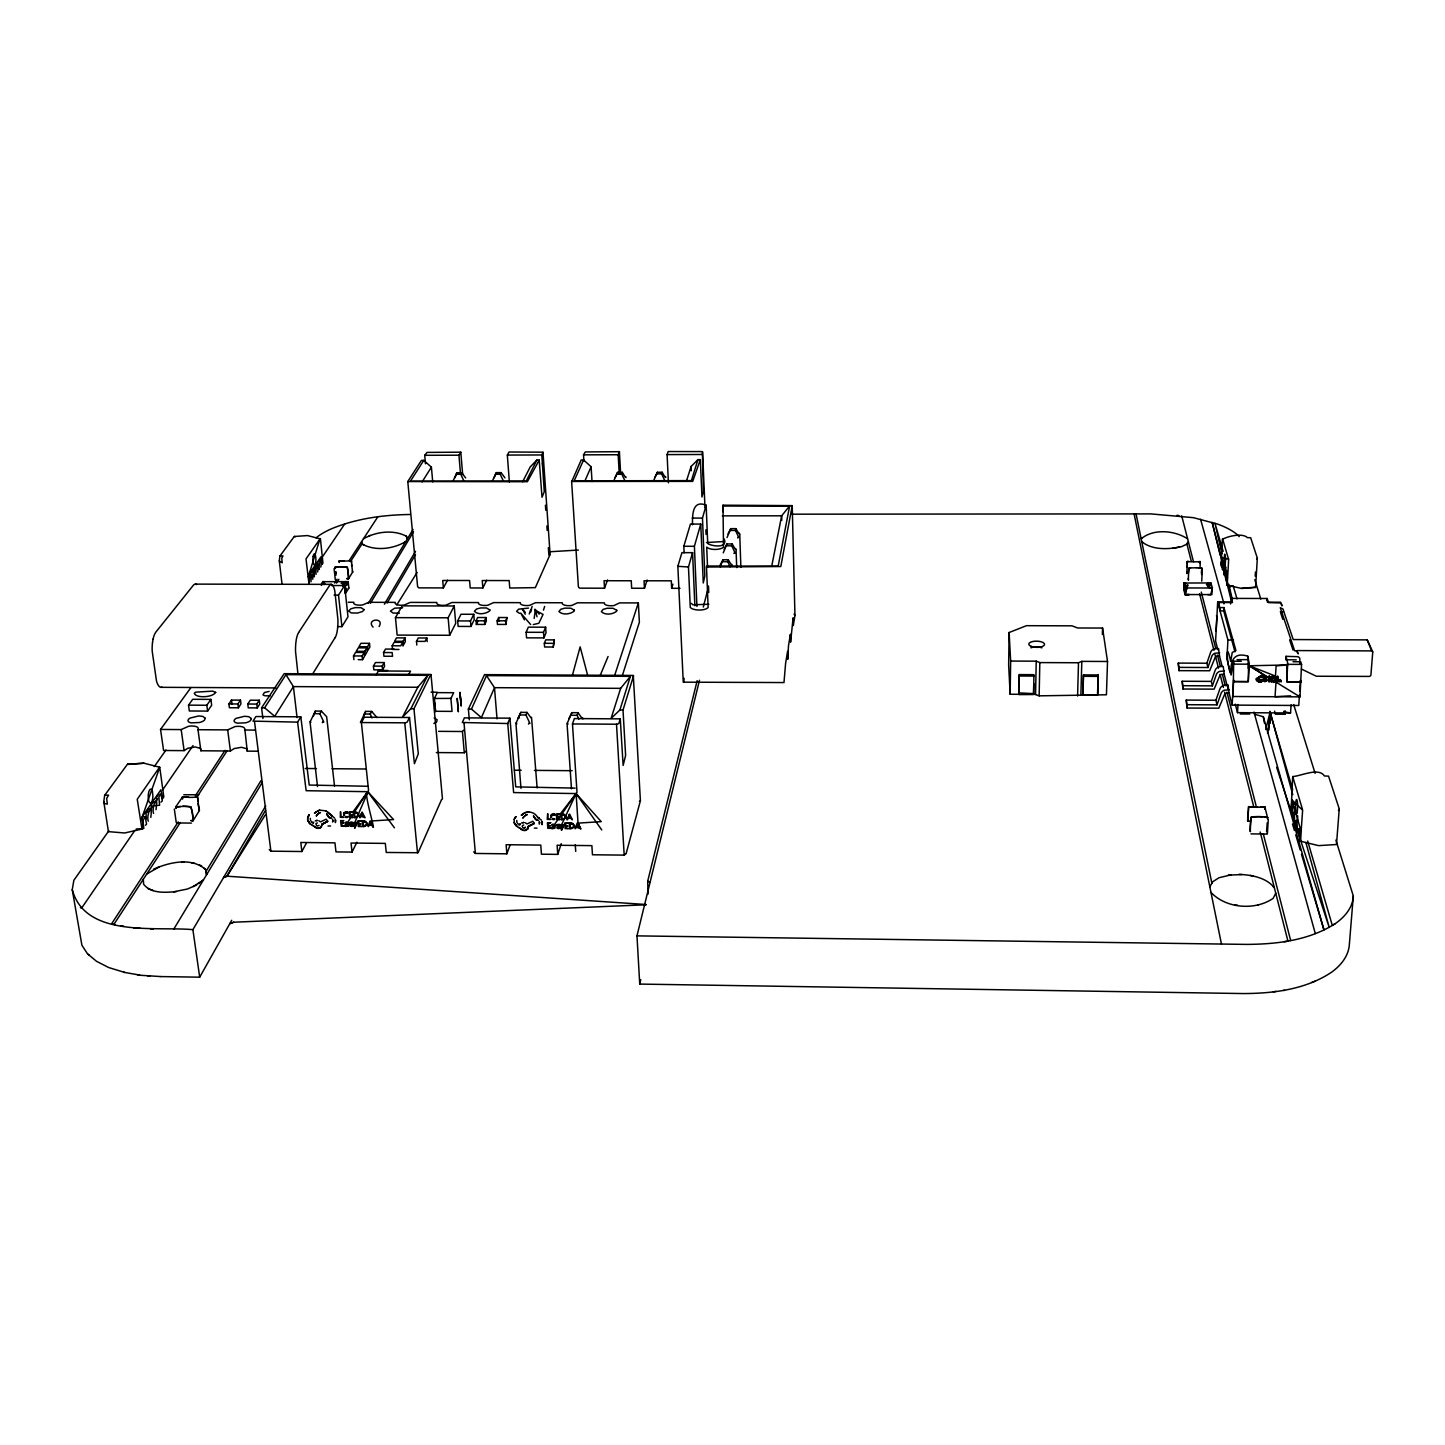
<?xml version="1.0" encoding="UTF-8"?>
<svg xmlns="http://www.w3.org/2000/svg" width="1445" height="1445" viewBox="0 0 1445 1445"><rect width="100%" height="100%" fill="white"/><g stroke="black" fill="none" stroke-linecap="round" stroke-linejoin="round"><path stroke-width="1.5" d="M341.11 583.238L342.953 583.166M342.14 582.678L341.761 583.292M696.923 606.448L694.395 546.282L700.753 524.065L690.439 524.065L683.828 546.282L684.117 552.875M1297.736 815.883L1297.375 821.609M349.564 823.415L350.376 824.391L349.636 823.704M332.856 821.32L332.82 820.218L332.621 822.024M565.085 818.105L565.248 816.172M1033.536 693.961L1039.154 695.84L1106.436 694.774L1107.52 661.485L1102.571 628.051L1077.717 627.979L1071.937 625.83L1026.456 625.685L1009.116 632.513L1008.646 664.953L1010.163 694.25L1018.96 694.304L1019.285 674.598L1033.934 674.67L1033.572 694.539L1018.996 694.593L1019.285 674.598M373.081 627.148C365.531 618.948 384.749 616.889 379.114 626.534M573.484 827.154L573.647 825.221M1010.163 694.25L1010.651 661.069L1009.116 632.513M1190.535 567.831L1188.928 568.21L1188.603 572.961A24.8 2.529 -89.6 0 0 1188.404 578.289L1188.458 580.059M1033.554 694.377L1033.771 683.666M1035.577 694.395L1036.228 661.178L1010.651 661.069M1188.368 579.842L1188.242 578.289M1039.154 695.84L1039.822 662.587L1036.228 661.178M1187.031 565.23L1187.338 561.635M1200.036 563.243L1200.072 561.491L1200.199 563.243A24.204 2.529 -89.5 0 1 1200.072 566.819M1250.503 831.417L1250.304 831.345A31.284 4.01 89.6 0 1 1250.666 822.909L1251.37 817.147A31.989 14.45 4.6 0 1 1260.275 816.768L1262.695 816.877M1264.7 808.893A30.273 3.974 89.7 0 0 1264.754 807.069L1257.836 807.285A30.941 13.565 4.2 0 1 1248.769 806.743L1248.101 813.372A30.219 3.757 89.8 0 1 1247.667 819.315L1247.559 820.904M1241.309 661.25L1233.669 661.232L1233.163 696.508L1299.976 696.869L1301.566 664.411L1300.681 661.774L1293.022 661.738M1234.464 664.122L1248.624 664.176L1248.245 679.909L1248.137 681.552L1233.994 681.48M1187.086 563.424L1187.393 561.455A24.493 8.616 2.1 0 0 1194.6 561.888L1200.163 561.599M1264.899 808.893L1264.827 806.762L1267.5 817.491M1275.917 676.928C1274.111 681.173 1276.965 673.226 1274.58 678.084M347.884 824.68L346.132 824.589L347.83 824.282M1077.591 696.057L1078.494 662.749L1081.817 661.376L1107.52 661.485M1080.896 694.648L1081.817 661.376M1277.651 681.643C1280.649 678.247 1274.905 681.625 1278.771 681.191C1279.511 677.091 1274.364 682.979 1278.717 681.336M1301.566 664.411L1287.351 664.357L1286.827 681.751L1301.006 682.004L1300.5 680.451M1083.479 674.905L1082.973 694.955L1097.676 694.955L1097.857 693.022L1098.182 674.978L1083.479 674.905L1082.865 694.196M1098.182 674.978L1097.514 694.322M1102.372 634.536L1102.571 628.051M1266.868 829.322L1266.705 831.706M1186.959 567L1187.194 565.23M707.526 567.343L706.713 547.113C709.838 550.31 720.405 550.148 723.493 547.167L723.006 505.19L792.221 505.624L794.949 615.516L793.305 625.577L793.106 617.81L790.596 642.158L790.397 634.283L788.482 645.825L787.778 659.317L787.579 651.334L785.61 663.255L783.985 682.564L683.25 682.166L677.849 566.314L681.932 552.658L692.57 552.658L694.864 605.726M1271.654 681.697L1270.516 680.198L1271.329 681.625M349.762 561.021L351.514 560.877L351.876 566.151A23.499 5.943 89.6 0 0 352.49 570.992L352.688 572.328L352.345 570.992M1219.508 656.12L1218.568 648.588L1216.094 648.57A5.437 4.877 -11.6 0 0 1210.675 652.183L1206.864 663.219L1178.271 663.092L1179.048 670.643L1209.646 670.751L1215.317 657.06L1217.015 656.102L1219.508 656.12L1222.036 665.946M1179.048 670.643L1178.271 663.092M1184.087 582.895L1186.255 587.88L1185.442 583.021L1184.087 582.895L1183.762 589.759L1185.117 594.545L1189.289 594.599L1184.954 594.69L1187.808 584.81L1185.117 594.545L1211.867 594.599L1212.21 588.007L1185.424 587.952L1184.25 583.039L1211.054 582.931M1183.943 589.614L1184.25 583.039M563.694 814.113L560.931 813.987L561.292 819.622L566.025 818.105L564.471 814.384M1185.117 594.545L1185.424 587.952M1186.833 573.502L1186.851 571.985A24.186 2.402 -89.6 0 0 1187.122 567M1224.204 674.309L1223.247 666.56L1220.718 666.56A5.527 4.949 -11.3 0 0 1215.209 670.227L1211.307 681.39L1182.209 681.263L1183.003 689.012L1214.143 689.139L1219.941 675.248L1221.675 674.291L1224.204 674.309L1227.365 686.519M1183.003 689.012L1182.209 681.263M1229.063 693.148L1228.069 685.201L1225.505 685.183A5.635 5.021 -11 0 0 1219.887 688.904L1215.895 700.247L1186.273 700.066L1187.122 708.05L1218.821 708.176L1224.728 694.106L1226.498 693.13L1229.063 693.148L1232.151 705.088L1298.748 705.485L1299.47 694.955M1187.122 708.05L1186.273 700.066M556.397 825.51L556.56 826.016M572.094 823.18L569.33 823.054L569.673 828.671L574.424 827.154L572.87 823.433M1201.463 572.78A24.818 2.655 -89.6 0 1 1201.68 569.511L1201.716 567.975L1198.031 567.722M1201.752 581.197L1202.312 569.583M1300.428 841.207L1318.617 845.632L1336.48 844.512L1339.244 808.893L1328.533 776.11L1324.433 775.983C1318.707 767.096 1301.06 776.091 1292.697 776.561L1291.18 809.2L1291.993 799.952L1302.631 810.23L1300.428 841.207L1300.319 828.653L1292.101 800.024M1209.7 587.989L1207.532 586.146L1209.212 586.146L1209.7 587.989L1212.391 587.844L1210.747 594.744L1207.695 594.581M1210.747 585.857L1210.892 583.094L1212.391 587.844M1216.871 617.069L1215.606 641.056L1217.846 649.69M1218.713 605.798L1218.894 602.511L1232.44 602.529L1231.212 598.411L1267.102 598.483L1268.62 602.619L1279.927 602.926A3.829 3.432 -15.2 0 1 1281.751 604.714L1281.986 605.636M1218.894 602.511L1220.104 610.892L1223.734 610.91L1234.969 651.803M539.509 823.415L539.527 822.295L539.256 824.12M1223.734 610.91L1223.915 607.586L1220.284 607.586M1230.959 602.113L1217.665 602.077L1227.943 640.063L1226.895 659.046L1231.14 675.032L1233.669 661.232M1188.44 572.961L1188.747 568.21L1190.535 567.975A25.233 9.104 2.3 0 1 1196.117 567.813M1230.562 603.974L1231.104 598.411M1227.889 688.561L1228.069 685.201M1232.151 705.088L1233.578 679.872L1233.994 681.661L1248.335 681.733L1249.311 663.743L1247.776 656.174C1233.831 651.731 1230.219 660.979 1231.032 673.406C1227.509 671.672 1224.981 634.481 1230.67 661.467L1232.242 652.49L1235.927 650.539L1223.915 607.586M1291.107 704.817L1290.548 712.963L1237.516 712.656L1237.986 704.51M1248.606 668.168L1247.776 656.174M1248.354 668.692L1248.624 664.176M1255.217 576.176L1255.452 572.094M1257.331 558.131L1255.579 587.483L1241.472 588.404L1227.202 585.189L1227.202 575.381L1222.073 557.481L1221.495 565.248L1221.188 564.128L1222.325 539.491C1227.13 536.294 1242.646 532.663 1247.414 537.63L1250.666 537.721L1257.331 558.131L1256.662 559.323M1257.854 807.105A30.887 13.547 4.2 0 1 1250.684 806.78L1248.462 806.635L1248.299 813.372A30.255 3.775 89.8 0 1 1247.721 820.742L1247.812 821.103M1268.836 679.475C1266.633 682.618 1272.088 681.281 1268.71 681.606C1266.976 678.482 1272.214 679.927 1268.854 679.547M1269.053 676.079C1266.777 678.807 1271.889 678.337 1269.234 677.976L1269.378 676.152M1269.36 676.079L1268.945 678.301L1270.191 678.301M1269.053 681.444L1269.143 679.8M1268.945 730.032L1270.083 712.15L1265.712 729.49M1272.052 681.299C1273.551 682.058 1272.286 679.222 1272.341 681.426M1272.178 676.513C1269.432 680.487 1272.72 673.496 1270.57 677.94M1272.973 676.423C1273.984 678.644 1272.738 679.403 1272.648 676.097L1273.876 676.423M1270.155 723.295L1270.715 714.336L1292.769 794.66M1275.267 681.643C1278.861 681.426 1273.063 682.546 1275.411 679.511L1276.639 679.836L1275.429 679.583M1275.61 681.48L1275.718 679.818M1267.698 817.509A31.248 4.227 89.6 0 0 1267.536 818.936L1267.518 817.184M1267.391 833.675L1268.276 819.676M191.011 820.67L192.98 820.561A30.128 9.79 -88.2 0 0 192.203 812.505L191.101 807.123L189.223 806.563A30.995 13.24 -8.8 0 0 182.774 806.238M1299.814 663.851L1299.85 658.559A4.046 3.594 -14.1 0 0 1297.917 656.698L1285.996 656.337L1285.761 659.787L1296.237 659.859M1286.917 668.367L1287.188 664.212M1287.098 668.294L1287.351 664.357M1274.526 711.103L1275.429 714.191L1284.984 714.245L1285.201 710.868M1299.777 691.071L1300.482 680.198L1301.024 681.823L1286.827 681.751L1287.694 662.894L1285.996 656.337M1186.923 573.358L1186.688 571.985M346.854 578.704L348.408 578.831L348.408 577.115A24.077 6.25 89.8 0 0 347.974 571.931M182.648 798.796A29.171 9.393 -88.5 0 1 182.54 797.044L188.735 797.188M339.232 560.877L339.25 562.466L339.34 560.768L344.38 561.184M1280.252 611.813L1283.901 611.813L1293.221 639.557L1367.241 639.882L1372.75 651.894L1370.871 675.393L1369.679 676.423L1316.305 676.242L1301.421 669.053M1335.884 840.069L1353.315 896.008L1349.395 943.946A118.364 58.197 5 0 1 1331.441 972.304C1305.594 989.5 1273.623 993.456 1243.242 993.564L639.738 984.081L636.974 935.872L699.488 680.27M1266.687 600.777L1267.102 598.483M1201.788 568.21L1201.843 569.511A24.818 2.655 -89.6 0 0 1201.554 574.514M461.154 705.575L459.925 692.318L461.136 705.738M1217.665 602.077L1216.112 631.248M335.601 820.634L335.421 822.602L335.276 819.333L335.601 820.561M361.774 813.029L363.11 815.54L361.033 815.522L361.792 812.831L363.11 815.558M152.52 642.519L152.393 643.693A18.044 6.105 -89.8 0 0 152.158 647.378A18.279 6.177 -89.8 0 0 152.195 651.099L156.457 680.848A18.225 6.141 -89.6 0 0 157.288 683.377A18.026 6.069 -89.6 0 0 158.372 685.418L158.733 685.923A18.225 6.141 -89.6 0 0 159.925 686.989A18.026 6.069 -89.6 0 0 161.984 687.116M370.444 821.808L369.667 824.499L371.744 824.535L370.426 821.826L371.726 824.535M1247.739 820.814L1250.07 821.175M281.992 583.762L279.3 560.967L279.86 556.144L294.256 536.492L307.46 535.571L320.429 538.877L322.939 562.936L322.109 564.399L320.989 556.831L309.14 573.972L308.959 583.69L306.015 558.89L320.266 538.588M307.55 818.719L307.875 820.706M1267.5 817.418L1265.116 816.877M1224.493 568.246L1223.951 560.786C1220.212 559.287 1220.266 567.452 1222.831 568.048M357.078 812.361L358.757 816.046L354.151 817.563L353.591 811.964L356.301 812.09M365.711 821.356L367.391 825.041L362.785 826.54L362.225 820.959L364.935 821.085M358.757 816.046L358.721 813.987M367.391 825.041L367.337 822.982M534.162 618.46L535.282 610.314L543.067 614.396L538.822 623.283L533.313 624.565M142.242 816.768L160.901 789.747L162.671 798.67L163.827 796.917L159.745 767.241L142.062 817.328L143.163 827.335L141.971 829.051L124.667 832.988L108.429 831.634L103.769 801.668L104.654 795.346L127.377 764.351L143.868 763.231M552.731 827.533L554.591 826.395L552.821 826.739L553.236 827.877M247.258 751.129L244.765 728.569A8.814 3.54 -7.5 0 0 234.993 726.582L227.678 729.906L198.001 729.707L200.891 750.768L230.423 751.003L234.144 748.564L241.405 747.318L246.806 748.745L247.258 751.129L257.77 751.219M1266.597 831.453L1267.066 824.932A31.248 4.227 89.6 0 1 1267.211 822.837M569.204 815.052L570.468 817.581L568.355 817.563L569.24 814.854L570.468 817.599M577.585 824.12L578.849 826.63L576.754 826.612L577.639 823.921L578.849 826.648M514.185 822.783L514.239 819.17M310.964 581.829C312.012 566.259 308.796 580.041 309.104 584.25M314.613 570.269L313.059 571.75L312.752 579.246M355.289 825.763L356.265 822.44L355.289 825.763L352.833 822.404L354.693 827.118L352.833 822.404L355.289 825.763L357.06 822.476L354.964 827.949M1267.5 733.247L1270.715 714.336M124.667 972.431L108.646 967.518L96.454 961.268L87.459 953.754L81.895 945.211L72.25 889.686L73.858 880.276L108.881 830.749M1296.761 812.09C1292.119 810.121 1292.227 819.459 1294.864 820.796M566.025 818.105L566.061 816.028M574.424 827.154L574.46 825.077M314.396 569.764L312.553 569.764C309.916 571.245 310.946 581.323 312.77 574.929M150.786 817.436C153.098 799.789 145.999 814.998 148.275 821.193M792.221 505.624L780.806 566.53L706.515 567.018L708.14 607.568C704.943 610.928 693.672 610.82 690.277 607.55L688.47 566.982L692.57 552.658M145.457 825.258L146.559 824.12L145.204 816.786L142.947 820.489L143.796 828.527L136.191 829.015M722.771 506.057L789.62 505.985L778.187 566.097L706.786 566.025L706.515 567.018M198.001 729.707L198.29 728.244A8.833 3.504 -7.9 0 0 188.627 726.257L181.185 729.581L160.539 729.454L163.574 750.497L184.111 750.641L187.922 748.221L195.219 746.975L200.53 748.384L200.891 750.768M310.332 818.358L310.314 819.315M771.702 566.314L781.655 515.811L789.62 505.985M344.542 815.432L344.38 813.896M150.533 809.001L148.239 808.965L146.108 812.072L146.198 818.881M435.487 711.699L434.674 702.83M343.567 813.679L344.199 812.542M175.73 806.924L176.091 808.369M557.68 825.998C562.557 828.726 553.85 823.993 559.179 825.239M516.768 820.417L516.714 821.374M639.738 984.081L640.749 979.692M1226.787 570.992L1227.401 578.379M198.091 803.402A29.189 9.212 -88.5 0 0 199.428 810.537L199.284 809.146A29.135 9.194 -88.5 0 1 198.272 803.42L197.55 796.881L195.49 796.99M347.522 584.918L348.335 581.594L323.102 581.703L320.989 584.864M730.068 566.801L727.846 561.708L728.316 559.775L723.006 559.775L720.08 565.23M735.108 552.983L731.748 545.813L732.2 543.952L726.98 543.952L724.089 549.353M738.81 537.504L735.505 530.459L735.957 528.653L730.809 528.653L727.973 534M551.611 817.473L551.52 815.919M648.082 894.021L647.685 881.251L697.176 680.631M720.206 566.783L723.006 559.775M723.241 552.857L726.98 543.952M727.034 537.576L730.809 528.653M563.225 824.553L562.123 827.859L559.739 824.481L561.455 829.231L559.739 824.481L562.105 827.877L564.038 824.571L561.671 830.08M684.117 678.283L683.846 681.823M703.3 607.044L708.339 587.591M335.15 567.289L335.385 568.553L335.222 567.054L338.798 566.964M550.708 815.702L550.96 815.088M626.281 853.056L640.406 800.747L633.289 675.429L484.527 674.634L468.379 709.062L469.318 719.827M572.419 675.194L580.149 646.89L587.483 674.634M700.753 524.065L703.263 582.985L704.835 575.959L702.469 518.087L706.153 505.208C692.01 499.428 692.426 515.702 692.498 524.77M1277.001 681.643L1278.662 680.685L1277.452 679.836M360.401 817.671L360.853 816.136L365.097 817.726L362.171 812.09L359.534 817.635M679.999 588.332L671.672 588.314L672.9 584.177M361.033 815.522L361.738 813.192M686.465 481.022L691.071 466.5L697.953 459.636L700.337 459.636L701.963 496.99L703.408 491.444L702.36 451.581L668.168 451.544L667.102 454.597L668.403 482.811M369.649 824.499L370.353 822.187M309.14 573.972L320.049 538.624M560.299 813.914L577.007 792.348L572.473 723.945L574.369 718.562L620.266 718.869L623.138 765.453L625.613 755.428L623.012 710.001L633.56 675.79M700.337 459.636L692.697 481.384L571.805 481.456L581.215 459.962L583.581 459.962L591.113 466.753L592.016 481.582M630.381 676.332L620.646 688.344L611.09 718.436L619.905 709.983L630.381 676.332L486.513 675.628L471.467 709.08L468.379 709.062M697.953 459.636L691.414 480.607L574.189 480.842L583.581 459.962M620.266 718.869L618.821 723.493L617.051 724.216L572.473 723.945M315.913 823.903L316.563 825.637M360.419 722.374L365.639 711.392L371.69 711.428L377 717.587M622.416 675.285L639.376 622.235L638.347 602.926L619.562 602.89L614.017 605.545A7.695 2.872 -3.2 0 1 604.534 604.01L604.299 602.854L577.458 602.8L571.805 605.455A7.695 2.872 -3.6 0 1 562.43 603.902L562.231 602.764L535.481 602.691L529.719 605.347A7.695 2.854 -4 0 1 520.435 603.811L520.308 602.655L493.612 602.601L487.76 605.256A7.695 2.836 -4.4 0 1 478.584 603.703L478.494 602.565L451.888 602.511L445.927 605.148A7.695 2.818 -4.8 0 1 436.842 603.613L436.805 602.475L410.272 602.402L404.221 605.04A7.695 2.818 -5.2 0 1 395.226 603.504L395.226 602.366L368.782 602.312L362.623 604.949A7.713 2.8 -5.5 0 1 353.718 603.414L353.79 602.276L348.263 602.258M529.249 613.999L530.441 610.314M530.748 610.711L532.139 606.412M543.464 610.115L544.657 606.43M614.739 675.122L638.347 602.926M473.689 851.864L475.387 853.453L506.852 853.814L506.111 844.711L540.755 845.09L541.441 854.194L557.752 854.374L561.238 843.663M578.506 587.104L579.662 588.151L604.516 588.205L604.064 580.727L631.248 580.764L631.664 588.241L644.452 588.278L647.143 580.005M567.632 819.73L568.138 818.177L570.757 818.231L572.383 819.803L569.655 814.113L566.747 819.694M453.044 480.914L456.963 472.732L461.677 472.714L465.651 477.934M199.247 810.717L192.98 820.923L193.07 818.809A30.092 9.772 -88.2 0 0 192.384 812.505L190.866 806.942A31.067 13.276 -8.8 0 0 182.792 806.418L175.947 806.978A30.11 9.97 -88.1 0 1 176.29 808.369M354.729 828.093L357.06 822.476M557.318 827.913C560.317 828.563 556.74 825.42 558.709 827.371M352.562 572.22L348.48 578.813L348.552 577.115A24.077 6.25 89.8 0 0 348.137 571.931L347.107 567.217A24.348 8.544 -5.6 0 0 340.605 566.928L338.78 566.819M342.772 586.489L343.928 584.701L342.357 584.701L343.458 584.557L342.754 586.345M1179.192 667.391L1207.912 667.518L1211.759 656.463A5.455 4.895 -11.6 0 1 1214.866 653.284L1219.688 652.833M182.449 798.796L182.522 796.701L188.753 797.369A30.02 12.517 -8.3 0 0 197.351 797.008L197.568 796.863M1183.166 685.707L1212.391 685.851L1216.311 674.634A5.545 4.967 -11.2 0 1 1219.49 671.419L1224.385 670.986M578.831 719.285L577.133 715.311L578.054 712.692L571.913 712.656L568.915 718.598M664.682 480.426L661.593 473.834L662.153 472.262L657.367 472.28L654.856 477.374M1187.266 704.69L1217.033 704.853L1221.025 693.492A5.654 5.039 -10.9 0 1 1224.276 690.222L1229.261 689.771M334.517 786.062L326.66 716.756L321.386 711.121L315.353 711.066L310.043 722.048L317.521 786.532M1339.226 809.164L1338.431 810.519M522.205 826.016L522.801 827.75M571.479 788.789L567.054 723.728L571.913 712.656M653.718 480.517L657.367 472.28M506.852 853.814L509.868 845.578M604.516 588.205L607.55 579.933M319.038 825.42L317.358 825.998M557.86 827.985L558.691 827.262M313.529 715.907L315.353 711.066M492.456 480.824L496.321 472.641L501.054 472.623L504.955 477.861M561.419 830.261L564.038 824.571M553.236 647.017L554.356 639.9L545.74 639.864L544.332 643.296L544.602 646.999L553.236 647.017L554.356 639.9M529.936 723.439L525.962 715.004L526.991 712.385L520.886 712.349L518.014 718.273M624.8 480.517L621.711 473.924L622.343 472.352L617.575 472.37L615.136 477.464M346.71 588.26L344.795 593.046L345.283 586.345L348.335 581.594M454.886 477.807L456.963 472.732M520.959 788.338L515.937 723.403L520.886 712.349M613.872 480.589L617.575 472.37M363.688 716.232L365.639 711.392M543.916 637.913L546.029 632.747L545.632 627.202L528.328 627.148L526.124 632.278L526.54 637.841L543.916 637.913L543.519 632.332L545.632 627.202M507.737 723.53L509.94 718.165L464.387 717.876L462.328 722.5L507.737 723.53L513.625 792.582L576.103 793.576L601.228 821.645L577.169 823.18L575.128 828.762L576.537 827.226L580.764 828.834L578.036 823.198L576.103 793.576L551.701 828.491L553.345 828.473L551.701 828.491M619.255 474.231L618.171 454.741L619.417 451.689L585.315 451.942L583.545 454.832L583.924 461.244M600.307 675.176L608.074 656.5M1225.938 573.286L1225.396 565.772L1223.373 565.898L1224.005 573.051M309.122 814.854L307.568 819.351M346.005 824.734L346.818 825.781L346.132 824.589M494.154 477.717L496.321 472.641M353.068 826.45L368.565 790.469L361.394 722.554L364.303 717.226L409.513 717.515L414.426 763.719L418.291 753.838L413.956 708.736L430.827 674.454L284.177 673.677L261.581 707.797L262.918 718.508M307.785 817.129L309.266 814.709L308.309 815.901M584.791 481.221L591.113 466.753M509.362 482.034L507.339 455.067L509.001 452.014L542.977 452.177L550.111 554.428L535.354 587.627L509.76 588.025L509.182 580.583L482.233 580.529L482.847 587.989L470.203 587.952L469.571 580.511L442.712 580.475L443.362 587.916L418.797 587.862L417.677 586.833M1277.055 677.506C1278.193 676.423 1275.538 679.06 1278.121 678.337M1279.8 680.92L1280.252 679.8L1280.595 680.92M505.858 624.439L507.087 617.539L498.688 617.521L497.152 620.808L497.441 624.421L505.858 624.439L505.587 620.826L507.087 617.539M1279.421 681.733L1280.216 679.891L1280.884 681.751M1274.743 680.107L1273.37 682.401L1273.822 681.191M321.44 584.755L322.939 581.54L324.24 581.685L321.874 584.81M461.172 705.72L460.377 696.201M514.149 819.351L515.684 816.895M559.811 828.563L576.103 793.576L601.752 829.936M484.779 624.439L486.333 621.151L486.044 617.539L477.663 617.521L476.055 620.808L476.362 624.421L484.779 624.439L484.472 620.826L486.044 617.539M476.362 624.421L477.952 621.133M470.962 626.462L474.213 619.779L473.761 614.288L461.009 614.251L457.65 620.898L458.137 626.408L470.962 626.462L470.492 620.953L473.761 614.288M1276.314 678.247L1277.669 676.115L1278.464 678.337M434.421 698.477L437.275 692.625L453.676 692.715L450.894 698.567L452.05 711.392L435.595 711.283L434.421 698.477L450.93 698.387M1279.078 681.733L1280.433 679.529L1281.227 681.751M522.657 481.745L530.225 466.916L536.836 460.088L539.202 460.088L542.019 497.243L544.277 491.697L541.785 454.958L543.085 452.321M269.258 849.606L270.883 851.177L301.879 851.52L300.795 842.471L334.951 842.85L335.981 851.9L352.038 852.08L356.915 842.236M482.847 587.989L486.676 580.24M1275.736 893.191L1273.135 898.375C1255.109 910.747 1226.046 908.562 1210.964 892.396M1275.05 680.107L1273.37 682.401L1273.749 680.107M449.666 635.276L455.717 623.301L454.218 605.979L402.162 605.852L395.46 617.647L397.158 635.096L449.666 635.276L448.131 617.792L454.218 605.979M539.202 460.088L527.389 481.709L407.779 481.546L421.416 460.395L423.764 460.395L431.405 467.15L432.723 481.907M427.792 675.339L417.768 687.26L402.523 717.117L410.886 708.718L427.792 675.339L285.947 674.652L264.616 707.815L261.581 707.797M536.836 460.088L526.269 480.95L410.398 481.185L423.764 460.395M311.47 821.717L313.348 823L313.728 822.151M409.513 717.515L407.183 722.103L405.304 722.825L361.394 722.554M416.467 641.363L418.291 637.967L426.835 637.986L425.029 641.399L416.467 641.363L416.828 645.048M408.447 675.05L410.506 671.148L378.301 670.986M301.879 851.52L306.105 843.663M443.362 587.916L447.516 580.186M357.836 816.046L357.926 814.131M366.452 825.041L366.542 823.126M344.542 813.409L347.938 812.758L346.385 811.747M371.943 717.948L370.281 714.029L371.69 711.428M503.275 480.752L500.187 474.213L501.054 472.623M392.191 645.77L394.106 642.339L402.649 642.357L400.771 645.807L392.191 645.77L392.552 649.455L398.983 649.473M403.137 641.309L404.997 637.895L396.49 637.877L394.593 641.273L403.137 641.309L403.48 644.976L405.359 641.562L404.997 637.895M382.564 669.884L384.551 666.308L384.171 662.569L375.465 662.533L373.442 666.109L373.822 669.848L382.564 669.884L382.184 666.145L384.171 662.569M520.074 824.246L519.64 825.113L517.78 823.794M1209.844 886.887L1212.662 881.793L1219.056 877.711L1230.851 874.929M376.133 674.887L378.789 670.444L387.585 670.48M520.29 823.903L518.629 824.553M160.449 976.567L199.699 977.181L231.706 920.284M383.539 652.544L392.173 652.58L392.552 656.283L383.918 656.247L383.539 652.544L385.508 649.058L394.106 649.094M1278.518 681.047L1278.662 679.818L1277.163 679.583M344.831 583.256L346.059 582.913M358.215 659.661L362.532 659.679L364.573 656.156L364.194 652.472L355.56 652.436L353.501 655.94L353.899 659.642M362.532 659.679L362.153 655.976L364.194 652.472M364.826 651.352L366.849 647.866L358.27 647.848L356.229 651.316L364.826 651.352L365.224 655.037L367.229 651.551L366.849 647.866M367.5 646.764L369.486 643.332L360.943 643.296L358.92 646.728L367.5 646.764L367.879 650.449L369.866 646.999L369.486 643.332M265.555 810.32L226.937 876.194L223.487 877.657M387.115 603.035L415.51 554.591M199.699 977.181L192.889 929.659L265.717 805.913M323.825 722.103L319.851 713.704L321.386 711.121M384.406 604.227L415.51 551.34M463.845 480.842L460.756 474.285L461.677 472.714M529.34 722.915L528.491 724.071M738.377 537.016L737.672 537.973M734.656 552.478L733.934 553.453M323.138 721.561L322.307 722.699M349.979 822.566C353.646 821.537 348.787 824.011 352.399 824.625M551.701 815.45L555.187 814.781L553.634 813.77M173.617 929.388L262.358 782.323M370.426 603.251L413.523 531.832M260.985 780.625L206.093 871.263L206.545 874.803L205.912 869.854L204.269 868.301M368.349 603.306L413.071 529.466M297.598 722.139L300.813 716.828L255.946 716.539L253.001 721.127L297.598 722.139L306.141 790.704L367.716 791.697L393.582 819.568L369.938 821.085L368.15 826.63L369.468 825.113L372.051 825.167C377.886 837.956 362.316 789.945 367.716 791.697L352.959 811.891M460.467 473.147L458.95 455.193L460.792 452.177L427.034 452.411L424.722 455.301L425.48 463.791M313.059 673.298L335.168 637.516M337.552 626.606L341.923 626.624L347.974 616.816L344.651 585.55L331.591 585.532M324.113 584.593L324.854 583.401M265.212 815.052L226.937 876.194L646.168 904.516M396.797 604.895L417.135 572.419M422.103 481.944L431.405 467.15M348.028 826.287L348.281 822.873M1261.033 680.125L1258.143 680.505L1263.345 678.987C1264.303 682.835 1253.971 682.419 1260.943 682.13L1263.815 679.8M341.923 626.624L338.509 595.105L344.651 585.55M257.264 707.905L259.757 704.076L259.287 700.247L250.31 700.193L247.781 704.022L248.269 707.851L257.264 707.905L256.776 704.076L259.287 700.247M178.259 821.898L111.735 923.59L113.974 924.276L180.354 822.494M197.568 796.105L227.064 750.858M336.396 583.166L338.907 579.319M351.189 560.497L362.262 543.501M195.436 795.653L225.077 750.334M334.517 583.021L336.992 579.246M349.293 560.443L377.849 516.786M346.204 826.305L345.066 826.359L367.716 791.697L394.431 827.804M626.028 853.724L624.186 855.115L592.45 854.772L591.872 845.632L557.102 845.253L557.752 854.374M321.44 826.775L318.045 828.418M298.645 632.476L329.496 585.586A17.34 4.57 89.9 0 1 333.687 587.122L334.192 588.53A17.34 4.57 89.9 0 1 334.825 591.077L337.913 619.526A17.448 4.588 -89.9 0 1 335.132 637.697M175.766 806.816L182.558 796.972M238.389 707.797L240.954 703.95L240.466 700.139L231.507 700.084L228.906 703.914L229.394 707.743L238.389 707.797L237.883 703.968L240.466 700.139M345.138 824.734L347.721 823.451L345.608 824.174M554.717 828.418L555.097 824.987M344.94 582.48L345.265 582.425M134.927 830.333L81.444 908.345L80.414 907.514M162.617 789.963L193.052 745.566M320.898 559.143L344.741 523.957M149.052 811.223L152.773 805.804M155.247 802.192L157.722 798.579M314.558 569.583L318.099 564.417M183.768 794.768L198.796 794.732M145.204 816.786L142.892 816.75L140.725 819.893L143.055 819.947M207.61 711.103L211.674 705.214L210.898 699.398L192.709 699.29L188.536 705.142L189.331 710.976L207.61 711.103L206.816 705.25L210.898 699.398M527.696 828.906L524.174 830.55M159.42 767.385L137.239 799.284L141.971 829.051M154.29 766.554L165.976 750.045M551.845 827.281L554.519 825.547L552.55 826.161M160.539 729.454L190.921 687.585M550.075 554.609L548.883 555.115L548.359 547.655M229.755 923.752L233.729 922.217L646.168 904.769M625.288 477.157L622.343 472.352M343.802 813.065L345.608 811.819M665.007 477.085L662.153 472.262M1188.35 541.731L1186.219 544.458L1181.468 546.68L1172.672 548.269M531.038 717.894L526.991 712.385M1207.153 584.484L1208.887 584.448M1294.449 804.124L1291.884 804.197L1292.227 812.686M1141.821 538.082L1141.171 538.859C1153.2 528.4 1174.785 530.333 1187.609 538.859M581.956 718.219L578.054 712.692M738.847 533.675L735.957 528.653M735.144 549.028L732.2 543.952M1237.083 659.679L1247.577 659.624M731.333 564.905L728.316 559.775M314.974 813.138L316.563 811.53L314.468 813.065M1206.43 584.539L1208.779 584.141L1207.894 583.78M522.53 814.221L521.681 815.161L523.361 813.553L522.53 814.221C527.01 810.103 534.957 811.982 537.558 817.328L541.46 820.164M436.354 752.574L464.279 752.773L462.454 731.513L463.701 730.159M316.347 823.289L317.394 822.946M464.279 752.773L465.687 751.31M522.675 825.384L523.758 825.041M524.86 827.949L525.51 827.19L523.596 828.111M347.396 826.251L347.974 825.673M1259.408 676.73L1256.265 678.68L1257.854 681.462A2.727 2.42 -12.4 0 1 1256.157 679.168L1260.618 675.827A3.432 3.053 -12.5 0 1 1263.779 675.808L1264.538 676.35M554.049 828.346L554.681 827.786M556.885 824.607L558.565 825.005M530.803 611.957L531.543 609.284M348.444 578.65L346.836 578.56M335.186 567.253L336.974 567.072M175.983 806.852L180.535 806.473M315.769 812.198L319.652 810.157L325.92 810.88M1259.426 676.802L1261.449 675.646A3.432 3.053 -12.5 0 1 1263.815 675.899M708.845 604.245L692.878 604.787L691.378 603.378M229.954 923.481L233.729 922.217M223.704 877.386L227.497 876.158M198.633 883.599L203.366 880.077L193.16 886.544M640.279 800.963L639.358 801.325M146.704 874.081L159.275 866.801M320.013 828.003L318.839 828.382L320.826 827.461M556.921 827.768L558.492 828.491M526.215 830.134L525.005 830.514L527.064 829.574M404.492 542.381L405.702 541.622C393.221 549.028 375.592 551.304 362.532 544.259L361.611 541.622M551.43 814.51L552.839 813.842M363.436 538.822C375.935 531.597 393.293 529.376 406.334 536.203L407.093 538.082M1353.315 896.008A119.447 56.608 4.7 0 1 1335.27 923.626C1308.989 940.478 1276.856 944.253 1246.276 944.398L636.974 935.872M1335.27 923.626L1332.272 925.306L1307.671 841.008M346.782 822.765L345.391 823.235L346.8 822.205M346.565 822.729L345.463 822.476M553.598 824.86L552.153 825.33L553.634 824.3M553.381 824.824L552.279 824.553M315.209 820.868L317.177 820.453M318.785 820.742L320.609 821.862L326.173 819.17L327.744 821.32L321.964 824.138L321.242 827.064L321.964 824.138L327.762 821.302L321.982 824.535M521.609 822.946L523.632 822.53M525.258 822.819L527.046 823.939L532.808 821.248L534.325 823.397L528.346 826.251L527.497 829.195L528.346 826.251L534.325 823.397L528.346 826.63M196.719 885.026L187.362 889.036L173.689 891.818M153.495 869.222C169.282 862.304 191.95 856.813 205.912 869.854M316.094 574.297C314.974 568.788 319.417 557.788 317.665 571.949M1311.645 982.492L1314.968 981.227M317.719 567.542L317.846 562.177L319.399 560.353M319.399 569.438C317.936 563.64 323.21 553.345 320.772 567.108M314.324 576.862L314.522 567.018L316.094 565.266M153.549 813.409C151.364 807.285 158.246 792.041 156.024 809.706M156.584 803.474L156.566 797.008L159.004 794.009M151.364 811.133L151.328 804.63L153.82 801.668M350.16 822.476L352.255 823.09M317.719 810.826L319.652 810.157M351.117 825.854L350.557 825.799M557.029 824.553L559.125 825.203M345.319 822.548L346.276 822.223M524.571 812.849L528.762 811.964M369.197 535.734L370.191 535.409M1227.202 585.189L1228.647 559.594L1222.524 538.606M552.116 824.643L553.11 824.318M356.337 816.931L354.892 816.931L357.565 816.389L354.892 816.931L354.459 812.614L357.222 813.192M1187.176 561.581L1188.964 561.581M364.953 825.908L363.508 825.908L366.181 825.366L363.508 825.908L363.092 821.609L366.073 822.368L363.074 821.627L364.826 821.717M563.514 818.99L562.051 818.99L564.796 818.448L562.051 818.99L561.78 814.637L564.58 815.215M571.913 828.039L570.45 828.021L573.177 827.479L570.45 828.021L570.179 823.704L573.195 824.463L570.179 823.704L571.805 823.776M1257.511 905.292L1258.541 904.985M554.826 818.827L552.568 818.665M441.61 799.5L418.075 852.731L386.248 852.46L385.309 843.392L351.045 843.031L352.038 852.08M176.489 891.601C165.471 892.54 151.454 893.895 143.669 884.358L143.29 879.337M192.853 820.724L190.975 820.507M347.667 817.455L345.066 817.111M554.699 819.514L552.08 819.17M1179.553 547.095C1167.163 549.497 1152.135 549.985 1141.767 541.731L1142.724 542.507M1272.07 677.886L1270.697 677.001L1272.16 676.441M345.518 816.624L348.281 816.624M345.463 812.56L347.866 812.722L347.27 811.837M552.658 814.583L555.115 814.745L554.537 813.86M160.955 802.101L162.292 800.963L160.991 793.738L158.86 797.062L159.618 805.208L154.47 805.714M351.063 826.432L352.056 826.305L350.178 825.655M1273.334 991.776L1276.098 991.414M1283.413 990.475L1284.533 990.331M1284.027 941.707L1287.965 941.219L1260.184 831.995M346.89 816.895L345.698 816.642M553.941 818.954L552.731 818.701M557.806 828.545L558.8 828.437M269.167 691.414L264.471 692.516L263.008 694.756A5.545 2.167 -6.9 0 0 265.158 695.767L270.251 695.912M197.423 797.008L198.055 801.325M1264.7 806.942L1260.184 807.231M399.398 613.186L393.094 613.041L390.421 611.054L394.648 608.182L402.685 607.767M1198.284 561.762L1200.072 561.762M351.496 560.895L349.744 560.877A23.824 8.182 -5.4 0 1 344.362 561.039L342.628 560.985M1207.243 583.852L1208.345 583.762M316.148 820.561L317.394 820.453M522.566 822.638L523.849 822.53M1228.232 875.128L1241.887 874.586M181.673 862.286L184.346 862.087M279.86 556.144L283.021 555.928L281.775 558.185L282.209 562.791L279.3 560.967M1241.508 588.404L1255.019 587.194M553.598 819.586L552.405 819.351M127.575 764.242L144.048 763.213L159.745 767.241M104.654 795.346L108.61 795.093L106.659 798.471L107.327 804.088L104.455 803.564L103.769 801.668M549.136 551.791L578.343 550.057M706.479 542.543L724.451 541.478M1290.602 695.822L1275.05 696.725L1275.971 682.51L1249.275 665.766L1287.712 664.953L1276.116 665.892L1275.465 676.097L1249.275 665.766L1299.976 696.869L1299.47 695.298M339.34 560.985L340.966 561.039M410.019 514.492C383.557 514.854 356.734 518.484 332.097 528.527A83.828 28.665 -5 0 0 316.022 537.883M345.066 826.359L346.276 826.359M424.722 455.301L458.95 455.193M507.339 455.067L541.785 454.958M583.545 454.832L618.171 454.741M667.102 454.597L701.927 454.489M456.042 474.303L460.756 474.285M495.454 474.213L500.187 474.213M616.925 473.942L621.711 473.924M656.807 473.852L661.593 473.834M791.878 514.185L1150.744 513.896L1193.444 517.671L1217.593 524.083A86.23 30.146 1.8 0 1 1239.286 536.619M722.337 515.865L781.655 515.811L781.781 520.308M692.209 518.087L702.469 518.087M730.357 530.459L735.505 530.459M726.51 545.813L731.748 545.813M683.828 546.282L694.395 546.282M722.518 561.708L727.846 561.708M688.47 566.982L677.849 566.314M195.508 584.123L331.32 584.358M1232.17 585.785C1222.253 592.685 1228.413 561.021 1226.968 583.256M334.12 595.087L338.509 595.105M1267.337 602.186L1280.667 602.222L1281.859 605.726M311.018 574.695L309.356 575.074M395.46 617.647L448.131 617.792M457.65 620.898L470.492 620.953M476.055 620.808L484.472 620.826M497.152 620.808L505.587 620.826M526.124 632.278L543.519 632.332M1227.943 640.063L1233.542 640.081M544.332 643.296L552.983 643.332M1372.75 651.894L1371.666 650.9L1296.924 650.575L1297.863 653.393M353.501 655.94L362.153 655.976M1039.822 662.587L1078.494 662.749M373.442 666.109L382.184 666.145M1273.894 676.188L1272.648 676.097M1019.375 676.007L1034.042 676.079M1083.642 676.314L1098.381 676.386M1272.521 678.229L1273.84 678.084M1264.465 678.301L1265.784 679.782L1263.201 680.938L1265.874 679.511L1262.785 676.459A2.402 2.131 -12.5 0 0 1259.877 677.831L1257.457 678.409L1258.161 680.595M417.768 687.26L293.407 686.61L285.947 674.652M620.646 688.344L494.497 687.676L486.513 675.628M161.154 687.314L275.923 687.928M431.098 692.155L437.185 692.281M462.454 731.513L438.594 731.351M228.906 703.914L237.883 703.968M247.781 704.022L256.776 704.076M188.536 705.142L206.816 705.25M410.886 708.718L413.956 708.736M619.905 709.983L623.012 710.001M1240.298 713.974L1249.817 714.029M313.818 713.667L319.851 713.704M364.23 713.974L370.281 714.029M519.821 714.95L525.962 715.004M570.974 715.275L577.133 715.311M255.097 730.104L244.548 730.014M305.31 768.487L316.455 768.577M332.043 768.722L365.44 768.993M514.474 770.203L521.139 770.275M534.433 770.384L572.148 770.691M367.771 786.279L309.212 785.05L300.813 716.828M575.11 788.121L515.72 786.875L509.94 718.165M176.615 822.928L191.462 823.09M1250.973 833.891L1267.03 834.054M1221.982 560.768L1222.56 562.755L1224.529 562.791M1223.427 565.772L1224.005 567.759L1225.974 567.795M72.25 889.686C85.472 938.275 155.572 926.191 192.889 929.659M311.199 571.714L313.059 571.75M307.803 576.663L309.663 576.699M557.337 816.371L559.576 816.407L557.373 817.021L557.499 818.918L560.1 819.604L556.722 819.55L556.379 813.914L559.612 813.968L557.228 814.583L557.337 816.389M561.292 819.604L563.008 819.64M533.584 816.154L535.553 819.441L538.262 820.29M354.151 817.545L355.849 817.581M326.733 814.113L328.81 817.4L331.501 818.231M340.641 820.615L343.82 820.652L341.508 821.266L341.688 823.054L343.892 823.072L341.742 823.686L341.941 825.565L344.542 826.233L341.219 826.179L340.641 820.597M534.379 828.093L536.998 828.13M569.673 828.653L571.407 828.689M327.997 825.98L330.58 826.016M362.785 826.54L364.483 826.558M1291.956 804.088L1292.878 807.249L1295.37 807.321L1295.244 813.987M1196.135 567.668L1201.734 568.156M351.298 560.895L351.46 562.683M146.108 812.072L148.42 812.126M1274.689 676.423L1276.26 677.434L1274.273 678.355L1276.242 677.163L1274.382 676.115L1274.237 678.247L1274.4 676.17L1276.007 676.513M560.931 813.987L562.719 814.005M353.591 811.964L355.344 811.982M569.348 823.036L571.136 823.072M362.225 820.959L363.977 820.977M537.54 819.857L535.896 819.459M330.76 817.798L329.135 817.4M1019.086 692.896L1033.699 693.636M521.663 815.124L521.175 815.088M133.771 927.907L140.093 928.286M150.623 928.936L153.224 929.099M147.372 975.718L149.955 975.881M160.395 976.549L141.104 975.321L123.692 972.268M524.011 830.532L518.141 827.226L519.785 827.768M317.864 828.4L311.939 825.113L313.583 825.655M294.401 536.438L295.358 536.763M1176.898 515.341L1178.885 515.504M1239.087 874.315C1251.659 875.074 1265.892 877.35 1274.327 887.663L1272.846 886.164M528.527 608.074L518.592 609.176L516.606 611.38L519.55 613.366M558.059 824.372L559.125 824.571M1234.789 905.004L1237.661 905.274M351.171 822.277L352.219 822.476M535.553 819.441L536.745 819.568M328.81 817.4L329.966 817.509M191.679 862.864L194.1 863.098M1267.283 817.292L1260.293 816.588A31.934 14.414 4.6 0 0 1253.212 816.786L1250.955 817.274L1250.467 822.891A31.23 4.01 89.6 0 0 1250.142 829.412L1250.304 831.616M563.55 814.745L561.78 814.637L564.11 814.926M356.192 812.722L354.459 812.614L356.734 812.903M1301.493 854.284L1323.981 930.002L1263.327 716.738L1254.567 714.245M1301.024 841.171L1299.434 839.942C1301.963 832.645 1296.49 819.857 1299.579 837.143M121.181 925.793L123.62 926.209M137.203 974.634L139.623 975.05M1284.135 711.825L1290.548 712.963M127.882 764.224L128.858 764.513M647.685 881.251L649.708 882.082M345.391 817.292L346.565 817.527M1222.073 557.481L1228.575 559.089M1253.339 876.176L1250.395 875.381M113.974 924.276L114.877 924.547M325.902 810.898L334.644 818.105M330.706 815.287L332.35 816.01L327.997 812.126M1293.727 816.642L1292.444 815.45L1292.878 807.249M1296.02 824.698L1294.756 823.505L1294.25 812.054M1298.369 832.862L1297.068 831.67L1296.562 820.128L1296.689 828.726M1223.301 570.45L1222.289 569.474L1222.56 562.755M1224.746 575.507L1223.734 574.532L1224.005 567.759M1226.209 580.601L1224.872 570.811L1225.468 578.126M199.464 865.031L201.577 865.79M350.846 823.885L352.544 824.77M147.86 888.549L153.26 890.553M316.816 828.238L314.847 827.244M522.945 830.369L520.995 829.358M1292.697 776.561L1302.505 809.489M434.204 717.876L437.131 719.755L436.697 721.687A8.291 3.414 -5.5 0 1 433.843 723.511M1266.344 678.084L1266.886 679.475A2.384 2.113 -12.5 0 1 1265.188 681.48L1263.147 681.119L1264.989 681.625L1266.741 680.306L1264.501 676.278M1270.751 678.102L1272.07 677.994M351.695 824.951L350.864 824.589L351.93 825.258M312.337 822.458L313.33 823.018M519.477 717.93L518.484 717.208M363.905 545.09L362.532 544.259M309.79 823.632L311.145 824.643L307.731 820.363L309.79 823.632L308.616 822.205M516.1 825.799L514.059 822.44L517.346 826.739L514.872 824.282M89.084 955.109L88.109 954.296M264.616 707.815L274.749 716.305L293.407 686.61L297.074 717.587M471.467 709.08L481.402 717.605L494.497 687.676L497.026 718.869M327.78 815.251L326.57 813.968L328.521 816.569M534.596 817.292L533.422 816.01L535.3 818.629M1257.8 680.378C1256.211 677.651 1263.725 675.014 1264.483 678.373M702.577 451.689L704.979 507.538M539.22 614.107L534.975 609.212L536.817 612.59M525.294 612.445L522.476 609.176L525.239 614.233M530.676 624.547L520.742 613.095L524.427 619.851M794.064 614.107L794.949 615.516M567.379 723.168L567.993 724.162M516.226 722.825L516.84 723.819M360.636 721.814L361.232 722.789M310.223 721.47L310.82 722.464M310.856 820.886L310.44 819.911M517.184 822.982L516.804 821.988M372.033 825.167L372.792 826.648M578.036 823.18L580.745 828.78M739.316 533.115L739.714 534.18M735.631 548.468L736.029 549.534M406.334 536.203L407.4 538.822M731.82 564.327L732.218 565.428M343.549 815.143L343.747 815.612M1367.241 639.882L1371.666 650.9M665.422 476.543L665.784 477.518M625.685 476.633L626.046 477.609M582.48 717.623L582.913 718.906M531.525 717.298L537.125 787.85M332.404 819.207L332.874 820.561M550.617 817.184L550.798 817.653M539.13 821.266L539.563 822.638M1280.74 613.113L1282.799 619.291M1289.626 639.828L1293.04 650.087M1276.603 767.277L1329.111 927.094L1305.865 842.435M1277.85 677.506L1277.452 676.477L1276.928 677.741M1254.784 579.734L1260.817 599.097M1293.672 704.528L1315.113 773.364M1284.045 711.157L1284.984 714.245M1292.498 823.993L1294.431 830.478M1295.713 834.813L1300.211 849.949M1223.156 551.358L1214.956 523.253L1221.892 553.796M1233.217 585.875L1237.028 598.916M1269.83 711.319L1292.697 789.692M1200.578 519.279L1224.005 603.865M1253.971 712.06L1315.293 933.56M535.282 610.314L537.052 616.798M1216.491 615.642L1216.853 617.159M1232.748 694.937L1233.163 696.508M1235.294 704.148L1237.516 712.656M1181.721 515.883L1193.462 561.617M1201.283 592.107L1215.805 648.733M1217.431 655.073L1220.266 666.163M1222.452 674.689L1225.306 685.761M1226.931 692.119L1256.03 805.551M1263.273 833.783L1290.674 940.587M1221.567 559.305L1212.174 522.386L1220.194 555.295M1227.094 581.016L1232.061 600.56M1186.833 543.681L1191.276 561.148M1199.567 593.75L1213.981 650.358M1215.082 654.711L1218.514 668.186M1220.068 674.309L1223.391 687.368M1224.619 692.209L1253.501 805.786M1227.672 585.984L1230.887 599.151M1206.864 663.219L1207.912 667.518M1211.307 681.39L1212.391 685.851M1215.895 700.247L1217.033 704.853M1298.206 653.862L1297.068 651.695A3.883 3.45 -14.2 0 0 1294.63 650.756L1280.288 607.731L1282.979 608.995L1283.702 611.217M1228.846 584.322L1232.314 599.603M348.426 823.198L348.805 826.305M1136.059 513.896L1211.867 883.256M1134.108 513.914L1221.458 944.055M1263.327 716.738L1264.375 722.952M347.92 570.287L347.432 567.307L345.788 566.946A24.457 8.58 -5.6 0 0 340.587 566.783M174.321 809.055L176.254 822.566M181.185 729.581L184.111 750.641M231.507 700.084L231.995 703.914M227.678 729.906L230.423 751.003M254.555 721.868L270.883 851.177M297.851 673.189L295.557 651.677A18.37 5.094 -89.8 0 1 295.521 649.184A18.062 5.003 -89.8 0 1 295.719 644.253L295.828 643.061A18.37 5.094 -89.8 0 1 296.297 639.593A18.062 5.003 -89.8 0 1 298.627 632.585M323.102 581.703L323.283 583.274M334.102 568.662L335.312 579.897M404.763 722.843L417.515 852.803M402.649 642.357L403.01 646.041M431.025 674.797L442.477 798.922M426.835 637.986L427.16 641.652M407.779 481.546L417.569 586.327M464.044 723.241L475.387 853.453M336.035 573.412A24.059 6.376 89.8 0 0 335.854 571.732A24.059 6.376 89.8 0 1 335.872 573.412L336.035 575.146M460.792 452.177L462.671 474.538M351.568 564.435L351.713 566.151M498.688 617.521L498.959 621.133M542.525 463.141L542.832 467.62M545.433 505.208L545.777 510.248M546.86 525.944L547.185 530.441M575.273 844.783L575.724 851.394M571.606 481.221L578.379 586.598M616.509 724.234L624.186 855.115M619.417 451.689L620.664 474.177M644.452 588.278L644.055 580.782L671.311 580.818L671.672 588.314M691.071 466.5L691.252 470.763M706.153 505.208L707.725 543.537C711.41 546.156 728.027 548.829 724.252 539.021M705.864 529.809L706.063 534.433M708.483 585.966L708.754 592.54M723.006 505.19L723.259 511.963M739.75 534.433L740.87 567.361M736.065 549.786L736.697 567.596M152.538 642.429A18.279 6.177 -89.8 0 1 153.098 639.069M153.08 639.178A18.044 6.105 -89.8 0 1 155.915 632.025L193.287 585.351A17.25 5.545 89.8 0 1 196.646 584.593M1030.845 647.793A7.857 3.089 1.1 0 1 1041.917 647.83M533.024 826.359L533.024 826.359M215.702 692.372C212.722 697.574 195.671 698.423 194.316 693.239A5.581 2.149 -7.5 0 1 195.834 692.137L212.578 691.125L215.702 692.372M1225.595 559.414C1224.078 581.902 1223.807 540.177 1225.595 559.414M1297.7 806.473L1297.267 812.686A7.225 1.066 89.6 0 1 1295.695 809.507A7.225 1.066 89.6 0 1 1296.382 799.609A7.225 1.066 89.6 0 1 1297.7 806.473M1208.399 582.931L1208.887 584.918L1207.207 584.918L1208.887 584.918L1208.399 582.931M1260.329 680.992L1259.047 681.245L1260.311 680.884M1270.534 680.27L1271.148 681.661L1270.534 680.27M457.252 698.477L458.354 711.807L457.162 698.531M251.34 718.562L250.581 720.477A8.363 3.324 -7.3 0 1 245.704 722.807L237.251 723.168A8.724 3.468 -7.3 0 1 236.059 718.364L244.584 716.268L248.775 716.684L251.34 718.562M616.744 610.296L616.636 611.253C612.752 614.468 605.058 615.389 601.355 611.614L603.161 609.393L607.207 608.237L613.041 608.291L616.744 610.296M542.327 822.729L542.074 824.698L542.056 821.392L542.327 822.729M205.28 718.273L204.431 720.17A8.399 3.305 -7.8 0 1 199.482 722.518L191.011 722.861A8.742 3.432 -7.8 0 1 190.036 718.075L198.633 715.961L202.788 716.395L205.28 718.273M574.333 610.187L574.171 611.145C570.287 614.269 562.575 615.335 558.908 611.506L560.804 609.284L564.905 608.128L570.721 608.182L574.333 610.187M489.855 609.971L489.62 610.928C485.683 614.035 477.97 615.136 474.412 611.271L476.489 609.067L480.661 607.93L486.459 607.966L489.855 609.971M364.086 609.664L362.569 611.524L357.475 613.059L351.189 612.933L348.624 610.946L350.972 608.76L355.253 607.622L360.979 607.659L364.086 609.664M317.123 814.89L316.31 815.883L317.123 814.89M523.812 816.931L522.927 817.924L523.812 816.931M345.825 581.576L344.687 583.509L343.115 583.509L344.687 583.509L345.825 581.576M348.859 588.115L345.825 592.902L345.138 586.489L348.191 581.739L348.859 588.115M326.751 824.029L326.751 824.029M515.847 816.732L514.799 817.96L515.847 816.732M319.092 813.029L317.557 814.203L320.465 812.505L319.092 813.029M525.872 815.052L524.282 816.244L527.28 814.528L525.872 815.052M1280.649 681.083L1279.674 681.083L1280.685 681.155M547.673 813.77L547.221 819.387L550.527 819.441L547.998 818.773L547.673 813.788M340.514 811.747L340.298 817.328L343.549 817.382L341.02 816.714L340.514 811.765M352.273 811.945L349.094 811.891L349.654 817.491L352.995 817.527L350.394 816.858L350.214 814.98L352.417 815.016L350.142 814.348L349.961 812.542L352.273 811.945M550.671 822.729L547.438 822.693L547.799 828.292L551.177 828.346L548.576 827.678L548.45 825.781L550.689 825.817L548.414 825.149L548.287 823.343L550.671 822.729M568.011 823.018L564.778 822.982L565.121 828.581L568.499 828.635L565.898 827.967L565.79 826.07L568.029 826.106L565.736 825.438L565.627 823.632L568.011 823.018M360.907 820.941L357.728 820.886L358.288 826.468L361.611 826.522L359.028 825.836L358.848 823.957L361.051 823.993L358.775 823.325L358.595 821.537L360.907 820.941M537.865 817.436L539.22 818.051L537.865 817.436M152.447 791.499L152.032 790.343A6.954 2.348 -88.4 0 0 148.474 793.305A6.954 2.348 -88.4 0 0 149.883 802.842A6.954 2.348 -88.4 0 0 152.917 796.303L152.447 791.499M313.15 556.379A5.527 1.499 89.6 0 0 314.36 564.977A5.527 1.499 89.6 0 0 315.751 557.029A5.527 1.499 89.6 0 0 313.15 556.379M1031.315 646.421A7.857 3.089 1.1 0 0 1044.338 645.066A7.857 3.089 1.1 0 0 1034.367 641.255A7.857 3.089 1.1 0 0 1031.315 646.421"/></g></svg>
